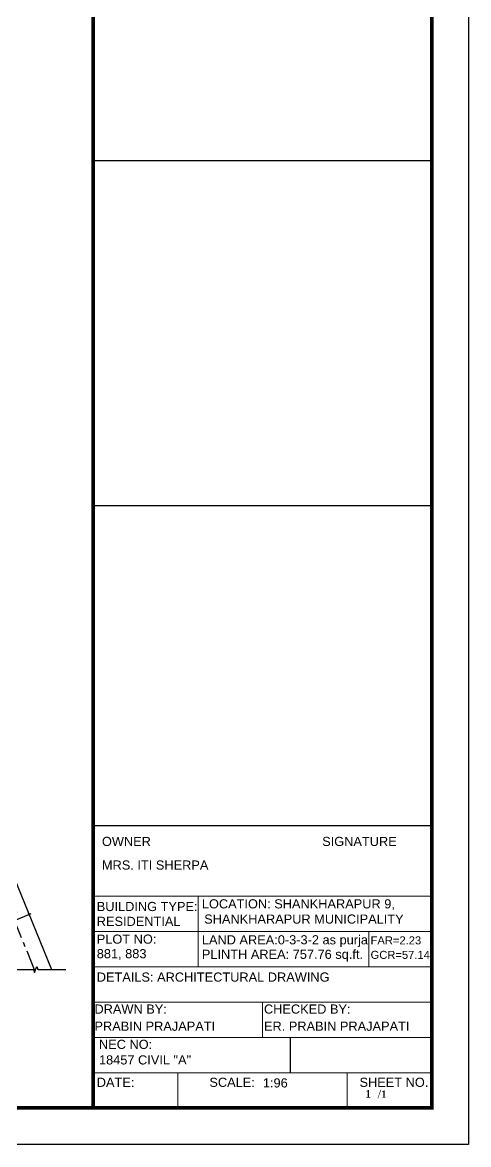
# Model space of a CAD drawing. Header units: inches. Extents: x 2681 to 17714, y 9074 to 11852.
# Drawn here: x 5270 to 5856, y 9074 to 10546 of the extents above; entities that cross this region are included whole.
import ezdxf

# ---------------------------------------------------------------- set-up
doc = ezdxf.new("R2010")
doc.units = ezdxf.units.IN
doc.header["$MEASUREMENT"] = 0
doc.linetypes.add('CENTER', pattern=[50.8, 31.75, -6.35, 6.35, -6.35])
doc.layers.add('A-Wall', color=7, linetype='Continuous')
for name, color, linetype, lineweight in [('ns_DIMS', 1, 'Continuous', 0), ('road', 129, 'Continuous', 25), ('Text', 7, 'Continuous', 13), ('Text 0.200', 122, 'Continuous', 20)]:
    doc.layers.add(name, color=color, linetype=linetype, lineweight=lineweight)
doc.styles.add('arial 1000', font='arial.ttf')
doc.styles.add('ordinary', font='arial.ttf')
doc.styles.get("Standard").update_dxf_attribs({"font": 'arial.ttf'})
doc.dimstyles.new("1-8'", dxfattribs={"dimtxt": 6, "dimasz": 3, "dimexe": 3, "dimexo": 6, "dimgap": 4, "dimtad": 1, "dimdec": 0, "dimzin": 0, "dimdsep": 46, "dimlunit": 4, "dimtxsty": 'arial 1000', "dimblk": 'ARCHTICK', "dimcen": 8, "dimdle": 3, "dimclrt": 7, "dimazin": 0, "dimtfac": 1, "dimtdec": 0, "dimtix": 1, "dimtmove": 2, "dimatfit": 3, "dimfxl": 5, "dimfxlon": 1, "dimarcsym": 0})

# ---------------------------------------------------------------- blocks, each defined once
blk = doc.blocks.new('_ArchTick')
at = {"color": 0, "const_width": 0.15}
blk.add_lwpolyline([(-0.5, -0.5), (0.5, 0.5)], dxfattribs=at)
blk = doc.blocks.new('*D461')
at = {"layer": 'Defpoints', "color": 0, "transparency": 16777216}
for p in [(5279.1, 9375.7), (5279.1, 9375.7), (5240.2, 9359.8)]:
    blk.add_point(p, dxfattribs=at)
at = {"layer": 'ns_DIMS', "color": 0, "lineweight": -2, "transparency": 16777216}
for p, q in [((5237.4, 9358.7), (5281.8, 9376.9)), ((5279.1, 9375.7), (5277.9, 9378.5)), ((5240.2, 9359.8), (5241.3, 9357.1))]:
    blk.add_line(p, q, dxfattribs=at)
at = {"layer": 'ns_DIMS', "color": 0, "lineweight": -2, "transparency": 16777216, "xscale": 3, "yscale": 3, "zscale": 3}
for p, rotation in [((5279.1, 9375.7), 22.2353333218252), ((5240.2, 9359.8), 202.2353333218252)]:
    blk.add_blockref('_ArchTick', p, dxfattribs=dict(at, rotation=rotation))
at = {"layer": 'ns_DIMS', "color": 7, "transparency": 16777216, "insert": (5256.9, 9374.3), "char_height": 6, "attachment_point": 5, "rotation": 22.2353, "style": 'arial 1000'}
blk.add_mtext('3\'-6"', dxfattribs=at)

msp = doc.modelspace()

# ---------------------------------------------------------------- linework, layer by layer
for p, q in [((5363.1, 10365.3), (5807.7, 10365.3)), ((5363.1, 9912.6), (5807.7, 9912.6)), ((5363.1, 9492.3), (5807.7, 9492.3))]:
    msp.add_line(p, q)
msp.add_lwpolyline([(2680.9, 9073.8), (2680.9, 11318.8), (5855.7, 11318.8), (5855.7, 9073.8)], close=True)
at = {"const_width": 4.8}
msp.add_lwpolyline([(5807.7, 9121.8), (5807.7, 11270.8), (2824.9, 11270.8), (2824.9, 9121.8)], close=True, dxfattribs=at)
msp.add_lwpolyline([(5363.1, 9121.8), (5363.1, 11270.8)], dxfattribs=at)
at = {"layer": 'A-Wall', "ltscale": 50}
msp.add_line((5621.7, 9214.4), (5621.7, 9168.1), dxfattribs=at)
at = {"layer": 'road'}
msp.add_line((5081.6, 9858.8), (5308.5, 9303.6), dxfattribs=at)
at = {"layer": 'road', "linetype": 'CENTER'}
msp.add_line((5064.5, 9845.1), (5286.7, 9301.5), dxfattribs=at)
at = {"layer": 'road'}
msp.add_lwpolyline([(5247.8, 9303.6), (5284.6, 9303.6), (5286.1, 9299.7), (5289, 9307.6), (5290.4, 9303.6), (5327.3, 9303.6)], dxfattribs=at)
at = {"layer": 'Text'}
for p, q in [((5363.1, 9399.7), (5807.7, 9399.7)), ((5500.9, 9399.7), (5500.9, 9307.1)), ((5363.1, 9353.4), (5807.7, 9353.4)), ((5724.8, 9353.4), (5724.8, 9307)), ((5363.1, 9307.1), (5807.7, 9307.1)), ((5363.1, 9260.7), (5807.7, 9260.7)), ((5585.4, 9260.7), (5585.4, 9214.4)), ((5363.1, 9214.4), (5807.7, 9214.4)), ((5363.1, 9168.1), (5807.7, 9168.1)), ((5474.2, 9121.8), (5474.2, 9168.1)), ((5696.5, 9121.8), (5696.5, 9168.1))]:
    msp.add_line(p, q, dxfattribs=at)

# ---------------------------------------------------------------- texts
at = {"insert": (5696.5, 9159), "char_height": 6.5423, "width": 86.843, "attachment_point": 1}
msp.add_mtext('\\A1;{\\fTimes New Roman|b1|i0|c0|p18;\\H1.2367x;\\P\\pi29.76545;\\H0.80859x;    \\fBookman Old Style|b0|i0|c0|p18;\\H1.6907x;/\\fBookman Old Style|b1|i0|c0|p18;\\H0.86414x;1\\fArial|b1|i0|c0|p34;\\H1.2047x; \\H0.8998x;   }', dxfattribs=at)
at = {"layer": 'Text', "style": 'ordinary'}
for s, height, p in [('OWNER', 12, (5374.6, 9465.6)), ('SIGNATURE', 12, (5663.6, 9465.6)), ('MRS. ITI SHERPA', 12, (5374.6, 9434.6)), ('LOCATION: SHANKHARAPUR 9,', 12, (5505.7, 9383.7)), ('BUILDING TYPE:  ', 12, (5367.8, 9380.2)), ('RESIDENTIAL', 12, (5367.8, 9360.7)), ('SHANKHARAPUR MUNICIPALITY', 12, (5508.8, 9363.7)), ('PLOT NO: ', 12, (5367.8, 9337.4)), ('LAND AREA:0-3-3-2 as purja', 12, (5505.7, 9336.5)), ('FAR=2.23', 10.5, (5727.1, 9336.5)), ('881, 883 ', 12, (5367.8, 9318.3)), ('PLINTH AREA: 757.76 sq.ft.', 12, (5505.7, 9317.5)), ('GCR=57.14', 10.5, (5727.1, 9317.5)), ('DETAILS: ARCHITECTURAL DRAWING ', 12, (5367.8, 9287.6)), ('DRAWN BY:', 12, (5364.8, 9245.6)), ('CHECKED BY: ', 12, (5587.2, 9245.6)), ('PRABIN PRAJAPATI', 12, (5364.8, 9223.1)), ('ER. PRABIN PRAJAPATI', 12, (5587.2, 9223.1)), ('NEC NO:', 12, (5370.7, 9199.3)), ('18457 CIVIL "A"', 12, (5370.7, 9178.9)), ('DATE:', 12, (5367.8, 9149.5)), ('SCALE:', 12, (5515.6, 9149.5)), ('SHEET NO.', 12, (5712.6, 9149.5))]:
    msp.add_text(s, height=height, dxfattribs=at).set_placement(p)
msp.add_attdef('1:96', (5585.8, 9148.7), 'SCALE', height=12, dxfattribs=at)
at = {"layer": 'Text 0.200', "ltscale": 10, "insert": (5724, 9145.4), "char_height": 9.93, "width": 19.482, "attachment_point": 2}
msp.add_mtext('{\\fBookman Old Style|b1|i0|c0|p18;1}', dxfattribs=at)

# ---------------------------------------------------------------- dimensions: what is measured, and where the dimension line sits
at = {"layer": 'ns_DIMS'}
dim = msp.add_aligned_dim(p1=(5240.2, 9359.8), p2=(5279.1, 9375.7), distance=0, dimstyle="1-8'", dxfattribs=at)
dim.commit()
dim.dimension.update_dxf_attribs({"geometry": '*D461', "text_midpoint": (5256.9, 9374.3)})

doc.saveas('drawing.dxf')
